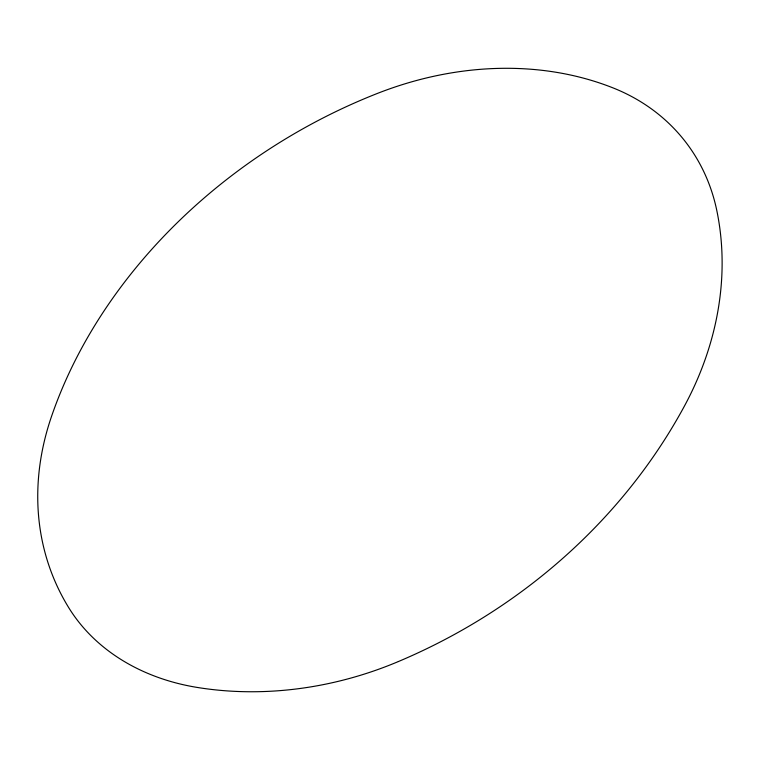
<?xml version="1.0" encoding="UTF-8"?>
<svg xmlns="http://www.w3.org/2000/svg" width="760" height="760" viewBox="0 0 760 760"><rect width="100%" height="100%" fill="white"/><g stroke="black" fill="none" stroke-linecap="round" stroke-linejoin="round"><path stroke-width="1.14" d="M398.382 661.542A552.073 499.187 -20.1 0 0 684.2 406.495A330.106 279.69 -32 0 0 716.813 210.577A235.4 196.052 -37.3 0 0 612.617 87.732A321.347 264.575 -32.6 0 0 377.026 93.575A473.575 368.799 -30.4 0 0 51.48 416.546A315.153 255.123 -24.7 0 0 68.495 607.288A226.052 181.478 -20.3 0 0 197.894 687.543A324.073 269.002 -22.8 0 0 398.382 661.542"/></g></svg>
